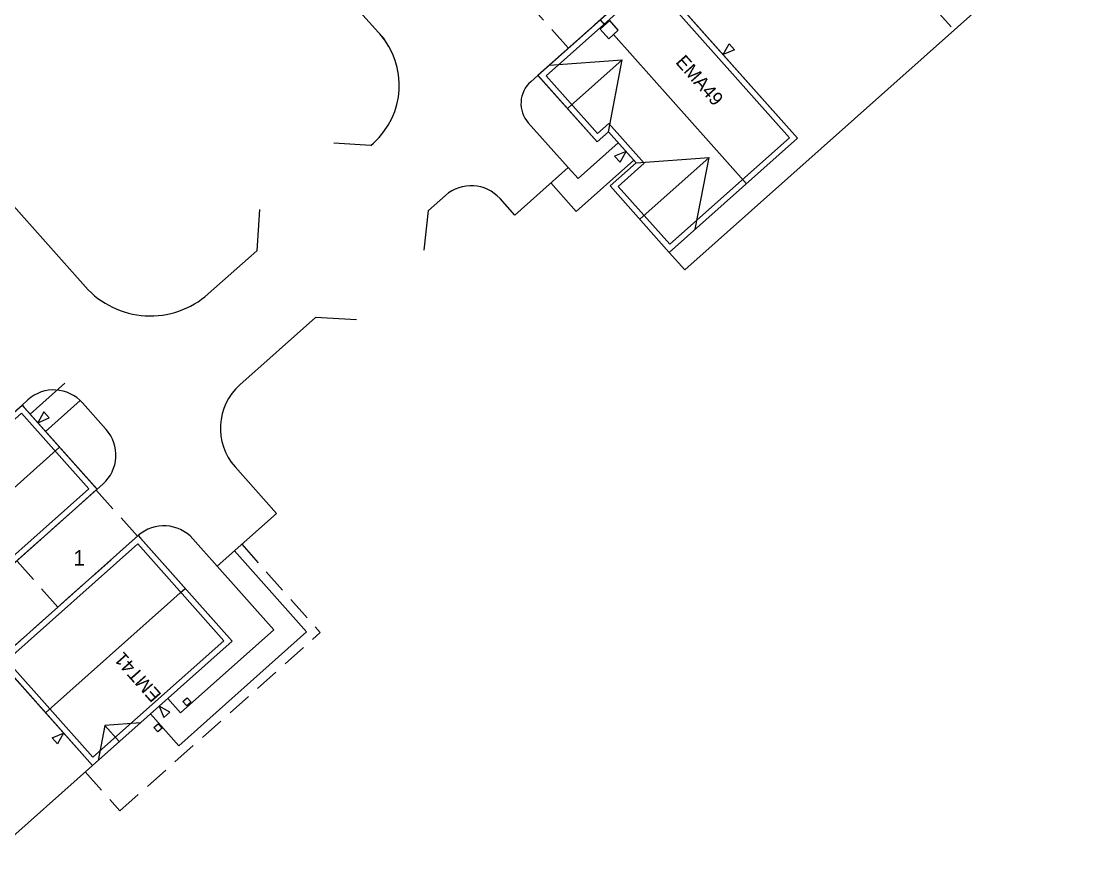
# Model space of a CAD drawing. Header units: millimetres. Extents: x 417385519 to 419804394, y 187233028 to 187812599.
# Drawn here: x 419722311 to 419777889, y 187574876 to 187618091 of the extents above; entities that cross this region are included whole.
import ezdxf
from ezdxf.enums import TextEntityAlignment as Align

# ---------------------------------------------------------------- set-up
doc = ezdxf.new("R2010")
doc.units = ezdxf.units.MM
doc.header["$LTSCALE"] = 100
doc.linetypes.add('DASHED', pattern=[19.05, 12.7, -6.35])
for name, color, linetype in [('0 Porch Detail', 7, 'Continuous'), ('CB-H-CHIMNEY', 1, 'Continuous'), ('CB-H-DOORFRONT', 1, 'Continuous'), ('CB-H-DOORREAR', 4, 'Continuous'), ('CB-H-EXTWALL', 3, 'Continuous'), ('CB-H-EXTWALL2', 7, 'Continuous'), ('CB-H-GARAGE-DOOR', 4, 'Continuous'), ('CB-H-ROOF', 1, 'Continuous'), ('CB-P-DRIVE', 7, 'Continuous'), ('CB-P-FENCE', 2, 'Continuous'), ('CB-P-FOOTPATH', 1, 'Continuous'), ('CB-P-HOUSE-REF', 7, 'Continuous'), ('CB-P-PARKING', 1, 'DASHED'), ('CB-P-PARKING-NO', 1, 'Continuous'), ('H-House-Outline', 7, 'Continuous')]:
    doc.layers.add(name, color=color, linetype=linetype)
doc.styles.add('CB-P-HOUSE-REF', font='')
doc.styles.add('Cooper Baillie', font='')
doc.styles.get('CB-P-HOUSE-REF').set_extended_font_data('Gill Sans')
doc.styles.get('Cooper Baillie').set_extended_font_data('Gill Sans')

# ---------------------------------------------------------------- blocks, each defined once
blk = doc.blocks.new('*U257')
at = {"layer": 'CB-H-EXTWALL2'}
for p, q in [((0, 7817), (3204, 7817)), ((0, 1500), (0, 7817)), ((3204, 7817), (3204, 1500)), ((3204, 1500), (0, 1500))]:
    blk.add_line(p, q, dxfattribs=at)
at = {"layer": 'CB-H-GARAGE-DOOR'}
for p, q in [((1102, 634), (1602, 1500)), ((1602, 1500), (2102, 634)), ((1102, 634), (2102, 634))]:
    blk.add_line(p, q, dxfattribs=at)
at = {"layer": 'CB-H-ROOF'}
blk.add_line((1602, 1500), (1602, 7817), dxfattribs=at)
at = {"layer": 'CB-P-PARKING'}
for p, q in [((0, 1500), (0, -4500)), ((3204, -4500), (3204, 1500)), ((0, -4000), (3204, -4000)), ((0, -4500), (0, -9500)), ((3204, -4500), (3204, -9500)), ((0, -9500), (3204, -9500))]:
    blk.add_line(p, q, dxfattribs=at)
blk = doc.blocks.new('*U240')
at = {"layer": '0 Porch Detail'}
for points in [[(8248, 5689), (8248, 5989), (7948, 5989), (7948, 5689)], [(8248, 3676), (8248, 3976), (7948, 3976), (7948, 3676)]]:
    blk.add_lwpolyline(points, close=True, dxfattribs=at)
at = {"layer": 'CB-H-DOORFRONT', "flags": 128}
blk.add_lwpolyline([(7903, 5262), (7903, 4847), (7303, 5055)], close=True, dxfattribs=at)
at = {"layer": 'CB-H-DOORREAR', "flags": 128}
blk.add_lwpolyline([(5264, 10265), (4848, 10265), (5056, 9665)], close=True, dxfattribs=at)
at = {"layer": 'CB-H-EXTWALL'}
for points in [[(176, 9665), (0, 9665), (0, 0), (176, 0)], [(176, 0), (7303, 0), (7303, 9665), (176, 9665)]]:
    blk.add_lwpolyline(points, dxfattribs=at)
at = {"layer": 'CB-H-ROOF'}
for p, q in [((3652, 9665), (3652, 1018)), ((6187, 7808, 0), (7303, 9273)), ((7303, 6342), (6187, 7808, 0)), ((6187, 7808, 0), (7303, 7808)), ((3652, 1018), (3652, 352)), ((3652, 352), (3652, 0))]:
    blk.add_line(p, q, dxfattribs=at)
at = {"layer": 'CB-P-HOUSE-REF', "style": 'CB-P-HOUSE-REF'}
blk.add_attdef('EMT41', text='', height=700, dxfattribs=at).set_placement((5452, 4884), align=Align.MIDDLE_CENTER)
blk = doc.blocks.new('*U200')
at = {"layer": 'CB-H-DOORFRONT', "flags": 128}
blk.add_lwpolyline([(1431, -600), (1015, -600), (1223, 0)], close=True, dxfattribs=at)
at = {"layer": 'CB-H-DOORREAR', "flags": 128}
blk.add_lwpolyline([(4359, 10265), (3943, 10265), (4151, 9665)], close=True, dxfattribs=at)
at = {"layer": 'CB-H-EXTWALL'}
for points in [[(176, 9665), (0, 9665), (0, 0), (176, 0)], [(5658, 9665), (176, 9665)], [(5658, 0), (5834, 0), (5834, 9665), (5658, 9665)], [(176, 0), (5658, 0)]]:
    blk.add_lwpolyline(points, dxfattribs=at)
at = {"layer": 'CB-H-ROOF'}
blk.add_line((2917, 9665), (2917, 0), dxfattribs=at)
at = {"layer": 'CB-P-HOUSE-REF', "style": 'CB-P-HOUSE-REF'}
blk.add_attdef('EMA33', text='', height=700, dxfattribs=at).set_placement((2972, 7192), align=Align.MIDDLE_CENTER)
blk = doc.blocks.new('*U208')
at = {"layer": 'CB-H-CHIMNEY'}
blk.add_lwpolyline([(10335, 5671), (11000, 5671), (11000, 5006), (10335, 5006)], close=True, dxfattribs=at)
at = {"layer": 'CB-H-DOORFRONT', "flags": 128}
blk.add_lwpolyline([(5595, 1200), (5179, 1200), (5387, 1800)], close=True, dxfattribs=at)
at = {"layer": 'CB-H-DOORREAR', "flags": 128}
for points in [[(5997, 9477), (5581, 9477), (5789, 8878)], [(9597, 9477), (9181, 9477), (9389, 8878)]]:
    blk.add_lwpolyline(points, close=True, dxfattribs=at)
at = {"layer": 'CB-H-EXTWALL'}
blk.add_lwpolyline([(4602, 1800), (4602, 0), (0, 0), (0, 8878), (11352, 8878), (11352, 1012), (6750, 1012), (6750, 1800)], close=True, dxfattribs=at)
at = {"layer": 'CB-H-ROOF'}
for p, q in [((0, 5339), (10335, 5339)), ((11000, 5339), (11352, 5339)), ((0, 1800), (2301, 4803)), ((2301, 0), (2301, 4803)), ((4602, 1800), (2301, 4803)), ((6750, 1800), (9051, 4803)), ((9051, 1012), (9051, 4803)), ((11352, 1800), (9051, 4803))]:
    blk.add_line(p, q, dxfattribs=at)
at = {"layer": 'CB-P-HOUSE-REF', "style": 'CB-P-HOUSE-REF'}
blk.add_attdef('EMA49', text='', height=700, dxfattribs=at).set_placement((5603, 7088), align=Align.MIDDLE_CENTER)

msp = doc.modelspace()

# ---------------------------------------------------------------- linework, layer by layer
at = {"layer": 'CB-P-DRIVE'}
for p, q in [((419735920.61, 187622972.15), (419741097.85, 187617153.41)), ((419725613.07, 187604379.67), (419713455.01, 187618044.19)), ((419749010.08, 187615308.09), (419748636.92, 187614976.07)), ((419750576.08, 187610540.03), (419748513.36, 187612858.34)), ((419740367.87, 187611685.2), (419738459.82, 187611798.1)), ((419740367.87, 187611685.2), (419740502.51, 187611804.99)), ((419747811.86, 187608080.55), (419750576.08, 187610540.03)), ((419743359.13, 187608323.3), (419744229.65, 187609097.85)), ((419747811.86, 187608080.55), (419747053.28, 187608933.12)), ((419734617.65, 187608375.67), (419734475.89, 187606242.01)), ((419743130.68, 187606270.35), (419743359.13, 187608323.3)), ((419734475.89, 187606242.01), (419731966.23, 187604009.03)), ((419737513.12, 187602787.15), (419733597.03, 187599302.8)), ((419739628.98, 187602661.96), (419737513.12, 187602787.15)), ((419722338.37, 187598266.61), (419722644.67, 187598539.14)), ((419726687.24, 187597004.44), (419725468.3, 187598374.42)), ((419735487.34, 187592665.12), (419733349.94, 187595067.36)), ((419726216.21, 187593908.28), (419726522.51, 187594180.82)), ((419732424.28, 187589939.75), (419735487.34, 187592665.12)), ((419728345.98, 187591514.61), (419728345.98, 187591514.61)), ((419732424.28, 187589939.75), (419731169.61, 187591349.88))]:
    msp.add_line(p, q, dxfattribs=at)
for centre, radius, start, end in [((419737843.61, 187614793.35), 4000, 311.661215, 41.661215), ((419749633.99, 187613855.43), 1500, 131.660547, 221.661215), ((419745559.1, 187607603.67), 2000, 41.661215, 131.661215), ((419728974.97, 187607370.93), 4500, 221.661215, 311.661215), ((419735591.2, 187597061.54), 3000, 131.661215, 221.661215), ((419723974.12, 187597044.97), 2000, 41.661215, 131.661215), ((419725193.06, 187595674.99), 2000, 311.661215, 41.661215), ((419729675.43, 187590020.43), 2000, 41.661215, 131.661215)]:
    msp.add_arc(centre, radius, start, end, dxfattribs=at)
at = {"layer": 'CB-P-FENCE'}
for p, q in [((419770368.02, 187617810.68), (419762173.63, 187627020.41)), ((419756597.98, 187605257.56), (419777888.96, 187624201.3)), ((419755800.31, 187606154.07), (419756597.98, 187605257.56)), ((419725978.41, 187579633.44), (419720631.99, 187574876.44))]:
    msp.add_line(p, q, dxfattribs=at)
at = {"layer": 'CB-P-FENCE', "linetype": 'DASHED'}
for p, q in [((419733698.48, 187591065.12), (419737759.12, 187586501.34, 0)), ((419727399.62, 187577283.94), (419737759.12, 187586501.34)), ((419725605.2, 187579300.71), (419727399.62, 187577283.94))]:
    msp.add_line(p, q, dxfattribs=at)
at = {"layer": 'CB-P-FOOTPATH'}
for p, q in [((419753165.53, 187611823.21), (419751083.02, 187609970.29)), ((419753963.2, 187610926.7), (419750984.18, 187608276.11)), ((419750575.82, 187610540.33), (419751083.02, 187609970.29)), ((419749679.31, 187609742.66), (419750984.18, 187608276.11)), ((419722752.49, 187597801.17), (419724547.11, 187599397.94)), ((419723550.16, 187596904.66), (419725344.78, 187598501.43)), ((419733324.94, 187590732.75), (419737053.21, 187586542.52, 0)), ((419732424.28, 187589939.75), (419735359.04, 187586641.36)), ((419730436.93, 187580655.66), (419737053.21, 187586542.52)), ((419730535.76, 187582349.83), (419735359.04, 187586641.36)), ((419729871.37, 187583096.55), (419730535.76, 187582349.83)), ((419728974.86, 187582298.88), (419730436.93, 187580655.66))]:
    msp.add_line(p, q, dxfattribs=at)
at = {"layer": 'H-House-Outline'}
for p, q in [((419749010.45, 187615308.42), (419754886.3, 187620536.48)), ((419754886.3, 187620536.48), (419762432.59, 187612055.16)), ((419749434, 187615283.71), (419754861.59, 187620112.94)), ((419754861.59, 187620112.94), (419762009.05, 187612079.87)), ((419752069.85, 187611869.95), (419749010.45, 187615308.42)), ((419752094.56, 187612293.49), (419749434, 187615283.71)), ((419752658.18, 187612393.42), (419752069.85, 187611869.95)), ((419752682.89, 187612816.96), (419752094.56, 187612293.49)), ((419754085.68, 187610789.04), (419752658.18, 187612393.42)), ((419754509.22, 187610764.34), (419752682.89, 187612816.96)), ((419762432.59, 187612055.16), (419755800.31, 187606154.07)), ((419762009.05, 187612079.87), (419755825.02, 187606577.61)), ((419752740.92, 187609592.54), (419754085.68, 187610789.04)), ((419753164.46, 187609567.83), (419754509.22, 187610764.34)), ((419755800.31, 187606154.07), (419752740.92, 187609592.54)), ((419755825.02, 187606577.61), (419753164.46, 187609567.83)), ((419715117.76, 187591842.04), (419722338.37, 187598266.61)), ((419722338.37, 187598266.61), (419726216.2, 187593908.28)), ((419715541.3, 187591817.33), (419722313.66, 187597843.07)), ((419722313.66, 187597843.07), (419725792.66, 187593932.99)), ((419726216.2, 187593908.28), (419718995.59, 187587483.72)), ((419725792.66, 187593932.99), (419719020.3, 187587907.26)), ((419721124.26, 187585089.05), (419728344.87, 187591513.62)), ((419728344.87, 187591513.62), (419733199.35, 187586057.63)), ((419721547.8, 187585064.34), (419728320.16, 187591090.07)), ((419728320.16, 187591090.07), (419732775.8, 187586082.35)), ((419733199.35, 187586057.63), (419725978.41, 187579633.44)), ((419732775.8, 187586082.35), (419726003.13, 187580056.97)), ((419725978.41, 187579633.44), (419721124.26, 187585089.05)), ((419726003.13, 187580056.97), (419721547.8, 187585064.34))]:
    msp.add_line(p, q, dxfattribs=at)

# ---------------------------------------------------------------- block references
for p, rotation in [((419755558.11, 187625422.87), 311.6612148413838), ((419721209.42, 187585164.83), 131.6612148435183)]:
    msp.add_blockref('*U257', p, dxfattribs=dict(rotation=rotation))
ref = msp.add_blockref('*U208', (419755800.31, 187606154.07), dxfattribs=dict(xscale=-1, rotation=311.6612148444021))
ref.add_attrib('EMA49', 'EMA49', dxfattribs={"layer": 'CB-P-HOUSE-REF', "height": 700, "rotation": 311.661216, "style": 'CB-P-HOUSE-REF'}).set_placement((419757371.42, 187615052.04), align=Align.MIDDLE_CENTER)
ref = msp.add_blockref('*U200', (419722338.37, 187598266.61), dxfattribs=dict(xscale=-1, rotation=131.6612148436867))
ref.add_attrib('EMA33', 'EMA33', dxfattribs={"layer": 'CB-P-HOUSE-REF', "height": 700, "rotation": 131.661216, "style": 'CB-P-HOUSE-REF'}).set_placement((419718940.68, 187591265.91), align=Align.MIDDLE_CENTER)
ref = msp.add_blockref('*U240', (419728344.87, 187591513.62), dxfattribs=dict(xscale=-1, rotation=131.6612148419626))
ref.add_attrib('EMT41', 'EMT41', dxfattribs={"layer": 'CB-P-HOUSE-REF', "height": 700, "rotation": 131.661216, "style": 'CB-P-HOUSE-REF'}).set_placement((419728319.77, 187584194.18), align=Align.MIDDLE_CENTER)

# ---------------------------------------------------------------- texts
at = {"layer": 'CB-P-PARKING-NO', "style": 'Cooper Baillie'}
msp.add_text('1', height=800, dxfattribs=at).set_placement((419724995.56, 187589964.06))

doc.saveas('drawing.dxf')
